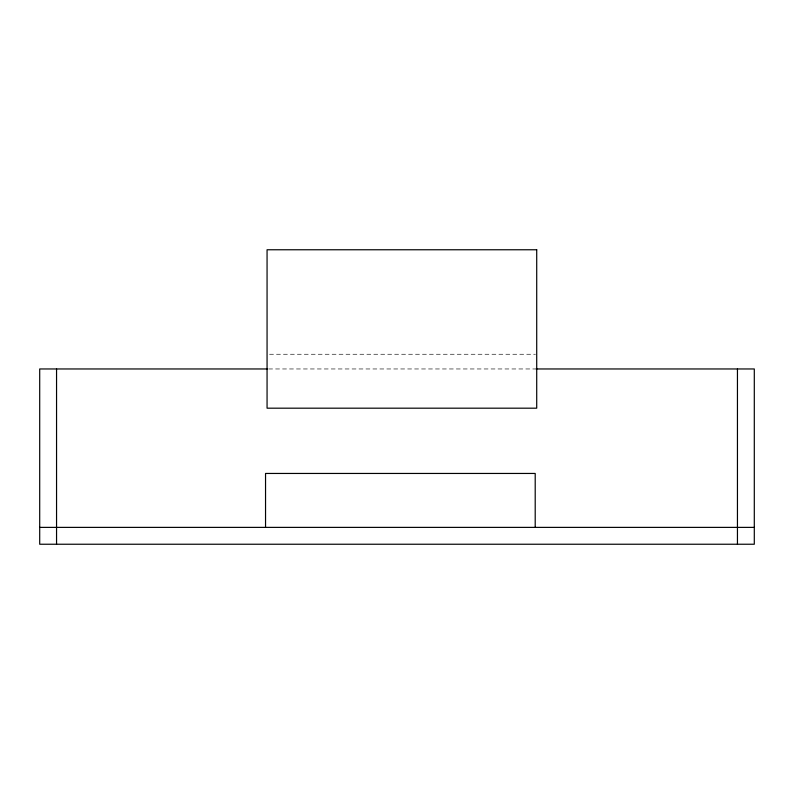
<?xml version="1.0" encoding="UTF-8"?>
<svg xmlns="http://www.w3.org/2000/svg" width="794" height="794" viewBox="0 0 794 794"><rect width="100%" height="100%" fill="white"/><g stroke="black" fill="none" stroke-linecap="round" stroke-linejoin="round"><path stroke-width="0.6" stroke-dasharray="3.97 2.98" d="M269.533 354.253L535.484 354.253M268.64 368.962L535.285 368.962"/><path stroke-width="1.19" d="M267.399 368.962L39.7 368.962L39.7 544.237L754.3 544.237L754.3 368.962L535.95 368.962M39.7 527.385L754.3 527.385M737.447 368.962L737.447 544.237M535.206 527.385L535.206 473.452L265.543 473.452L265.543 527.385M56.553 368.962L56.553 544.237M536.714 249.763L267.062 249.763L267.062 408.185L536.714 408.185L536.714 249.763"/></g></svg>
